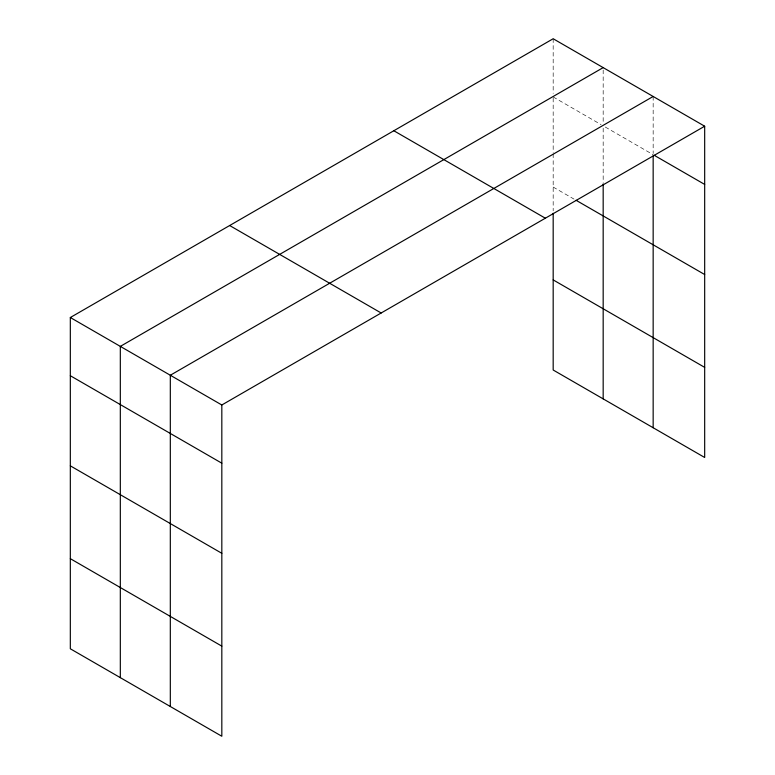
<?xml version="1.0" encoding="UTF-8"?>
<svg xmlns="http://www.w3.org/2000/svg" width="775" height="775" viewBox="0 0 775 775"><rect width="100%" height="100%" fill="white"/><g stroke="black" fill="none" stroke-linecap="round" stroke-linejoin="round"><path stroke-width="0.58" stroke-dasharray="3.88 2.91" d="M553.176 96.953L601.09 124.62M605.256 127.023L653.16 154.68M553.176 187.066L574.004 199.088M653.16 96.478L653.16 153.498M603.173 69.992L603.173 123.448M603.173 128.195L603.173 182.726M553.176 38.75L553.176 93.388M553.176 98.144L553.176 152.675M553.176 153.867L553.176 210.868"/><path stroke-width="1.16" d="M704.678 126.218L221.824 404.986L221.824 736.25L70.322 648.782L70.322 317.517L553.176 38.75L704.678 126.218L704.678 457.483L553.176 370.014L553.176 213.251M603.173 67.619L120.319 346.386L120.319 677.65M653.16 96.478L170.316 375.245L170.316 706.509M654.197 155.281L704.678 184.421M576.087 200.289L704.678 274.534M393.836 130.743L545.338 218.211M553.176 279.901L704.678 367.369M229.662 225.525L381.164 312.993M70.322 317.517L221.824 404.986M70.322 375.72L221.824 463.188M70.322 465.833L221.824 553.302M70.322 558.668L221.824 646.137M653.16 155.872L653.16 427.742M603.173 183.917L603.173 398.873"/></g></svg>
